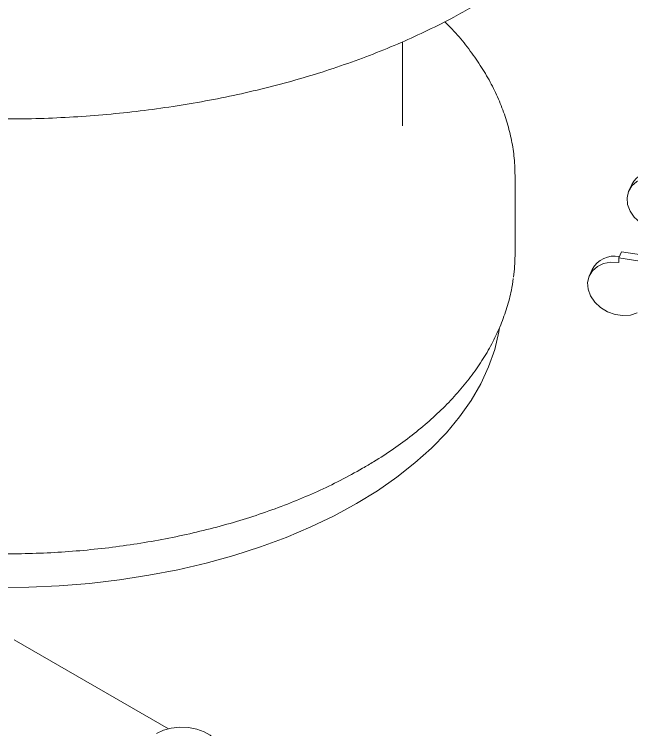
# Model space of a CAD drawing. Header units: millimetres. Extents: x 30710 to 48779, y -19256 to -8564.
# Drawn here: x 40340.6 to 40455.7, y -15213.7 to -15080.2 of the extents above; entities that cross this region are included whole.
import ezdxf

# ---------------------------------------------------------------- set-up
doc = ezdxf.new("R2010")
doc.units = ezdxf.units.MM
doc.header["$LTSCALE"] = 10
doc.layers.add('粗实线', color=4, linetype='Continuous', lineweight=18)

msp = doc.modelspace()

# ---------------------------------------------------------------- linework, layer by layer
at = {"layer": '粗实线'}
for p, q in [((40413.006, -15101.032), (40413.008, -15085.358)), ((40434.006, -15110.673), (40434.005, -15110.417)), ((40434.006, -15124.757), (40434.006, -15110.673)), ((40455.729, -15111.967), (40455.211, -15113.082)), ((40453.821, -15124.532), (40453.303, -15125.647)), ((40467.887, -15126.708), (40453.821, -15124.532)), ((40453.303, -15125.647), (40453.303, -15126.545)), ((40481.822, -15130.059), (40453.303, -15125.647)), ((40448.379, -15127.803), (40447.861, -15128.919)), ((40369.351, -15213.506), (40340.598, -15196.907))]:
    msp.add_line(p, q, dxfattribs=at)
for points in [[(40460.654, -15110.709), (40459.208, -15110.64), (40457.853, -15110.886), (40456.676, -15111.43), (40455.75, -15112.239), (40455.134, -15113.26), (40454.868, -15114.43), (40454.967, -15115.675), (40455.426, -15116.915), (40456.216, -15118.073), (40457.286, -15119.075), (40458.57, -15119.858), (40459.951, -15120.363)], [(40433.686, -15129.256), (40433.871, -15127.683), (40434.006, -15124.757)], [(40453.303, -15126.545), (40451.857, -15126.477), (40450.503, -15126.722), (40449.325, -15127.266), (40448.4, -15128.075), (40447.784, -15129.096), (40447.517, -15130.267), (40447.617, -15131.511), (40448.076, -15132.752), (40448.866, -15133.909), (40449.936, -15134.911), (40451.219, -15135.694), (40452.634, -15136.208), (40454.092, -15136.42), (40455.499, -15136.318), (40456.768, -15135.908)], [(40431.107, -15138.699), (40430.969, -15139.484), (40430.182, -15142.742), (40429.049, -15145.965), (40427.575, -15149.142), (40425.764, -15152.26), (40423.625, -15155.308), (40421.164, -15158.275), (40418.392, -15161.148), (40415.319, -15163.917), (40411.956, -15166.572), (40408.316, -15169.102), (40404.414, -15171.498), (40400.263, -15173.751), (40395.88, -15175.852), (40391.281, -15177.793), (40386.484, -15179.568), (40381.507, -15181.168), (40376.369, -15182.588), (40371.089, -15183.824), (40365.687, -15184.869), (40360.184, -15185.72), (40354.601, -15186.374), (40348.959, -15186.828), (40343.278, -15187.081), (40337.582, -15187.132)], [(40376.605, -15219.833), (40377.602, -15219.098), (40378.266, -15218.247), (40378.557, -15217.329), (40378.46, -15216.398), (40377.979, -15215.507), (40377.142, -15214.708), (40375.999, -15214.048), (40374.616, -15213.565), (40373.072, -15213.287), (40371.458, -15213.231), (40369.868, -15213.399), (40368.394, -15213.782), (40367.121, -15214.358)]]:
    msp.add_lwpolyline(points, dxfattribs=at)
for centre in [(40459.951, -15114.294), (40452.601, -15130.13)]:
    msp.add_arc(centre, 4.821, 80.1327, 151.1404, dxfattribs=at)
for points, knots in [([(40227.578, -14989.646), (40226.68, -14990.739), (40224.836, -14992.985), (40222.406, -14996.51), (40220.216, -15000.168), (40218.347, -15003.892), (40216.795, -15007.665), (40215.566, -15011.475), (40214.658, -15015.311), (40214.071, -15019.16), (40213.804, -15023.014), (40213.855, -15026.862), (40214.222, -15030.697), (40214.902, -15034.509), (40215.894, -15038.29), (40217.197, -15042.035), (40218.808, -15045.734), (40220.726, -15049.381), (40222.949, -15052.966), (40225.472, -15056.479), (40228.291, -15059.911), (40231.399, -15063.251), (40234.788, -15066.489), (40238.446, -15069.616), (40242.365, -15072.622), (40246.531, -15075.5), (40250.932, -15078.241), (40255.556, -15080.839), (40260.389, -15083.289), (40265.418, -15085.584), (40270.629, -15087.72), (40276.009, -15089.693), (40281.544, -15091.499), (40287.219, -15093.134), (40293.022, -15094.595), (40298.937, -15095.88), (40304.95, -15096.985), (40311.045, -15097.909), (40317.209, -15098.649), (40323.426, -15099.206), (40329.681, -15099.576), (40335.959, -15099.76), (40342.244, -15099.757), (40348.521, -15099.568), (40354.774, -15099.192), (40360.989, -15098.63), (40367.15, -15097.884), (40373.242, -15096.955), (40379.251, -15095.844), (40385.161, -15094.555), (40390.959, -15093.089), (40396.63, -15091.45), (40402.16, -15089.639), (40407.535, -15087.661), (40412.743, -15085.52), (40417.767, -15083.217), (40422.173, -15080.989), (40424.836, -15079.485), (40425.96, -15078.85)], [0, 0, 0, 0, 4.9371447, 10.1444346, 15.3218674, 20.465067, 25.5713667, 30.6404104, 35.6744978, 40.6785985, 45.660033, 50.6278847, 55.5916858, 60.558881, 65.5393688, 70.5418314, 75.5730798, 80.6376018, 85.7373666, 90.8719148, 96.0387163, 101.2337241, 106.4520151, 111.6883997, 116.9379136, 122.1961467, 127.4594127, 132.7247908, 137.9895023, 143.2521584, 148.5118608, 153.7680913, 159.0206217, 164.2694393, 169.5146884, 174.7566254, 179.9955849, 185.2319553, 190.4661612, 195.6986508, 200.929888, 206.1603464, 211.3905061, 216.6208491, 221.8517026, 227.0835553, 232.3168956, 237.5522099, 242.7899789, 248.0306717, 253.2747377, 258.5225938, 263.7746064, 269.0310658, 274.2921519, 279.5578868, 284.8280737, 288.6761189, 288.6761189, 288.6761189, 288.6761189]), ([(40433.976, -15110.39), (40433.964, -15109.554), (40433.935, -15107.61), (40433.519, -15104.568), (40432.791, -15101.281), (40431.743, -15098.029), (40430.39, -15094.821), (40428.728, -15091.665), (40426.768, -15088.569), (40424.493, -15085.553), (40422.523, -15083.224), (40421.223, -15081.942), (40420.874, -15081.598)], [0, 0, 0, 0, 2.6437344, 6.1480235, 9.6568722, 13.1784334, 16.7192827, 20.2837863, 23.8738198, 27.4888759, 31.1265159, 32.4601897, 32.4601897, 32.4601897, 32.4601897]), ([(40405.56, -15164.91), (40406.246, -15164.507), (40408.23, -15163.34), (40411.342, -15161.304), (40414.806, -15158.768), (40418.015, -15156.109), (40420.96, -15153.339), (40423.628, -15150.466), (40426.01, -15147.502), (40428.096, -15144.456), (40429.876, -15141.341), (40431.349, -15138.17), (40432.494, -15134.956), (40433.27, -15132.074), (40433.528, -15130.258), (40433.631, -15129.535)], [0, 0, 0, 0, 2.0389611, 5.9038841, 9.7701928, 13.6356496, 17.4985442, 21.3566395, 25.2071959, 29.0471167, 32.8732575, 36.6829069, 40.4743805, 44.2475933, 46.7465136, 46.7465136, 46.7465136, 46.7465136]), ([(40306.852, -15177.562), (40307.53, -15177.711), (40309.919, -15178.235), (40314.127, -15178.952), (40319.45, -15179.711), (40324.844, -15180.277), (40330.283, -15180.664), (40335.751, -15180.866), (40341.229, -15180.883), (40346.7, -15180.716), (40352.145, -15180.365), (40357.547, -15179.83), (40362.889, -15179.114), (40368.153, -15178.219), (40373.321, -15177.146), (40378.377, -15175.9), (40383.304, -15174.484), (40388.086, -15172.902), (40392.709, -15171.16), (40397.151, -15169.258), (40401.469, -15167.191), (40404.181, -15165.679), (40405.56, -15164.91)], [0, 0, 0, 0, 2.0717373, 7.2967904, 12.5203617, 17.7427445, 22.9642465, 28.1851847, 33.4058812, 38.6266617, 43.8477552, 49.0694806, 54.2921672, 59.5161427, 64.7417302, 69.9692421, 75.1989727, 80.431184, 85.6660871, 90.9038137, 96.1443771, 101.5718552, 101.5718552, 101.5718552, 101.5718552])]:
    msp.add_open_spline(points, degree=3, knots=knots, dxfattribs=at)

doc.saveas('drawing.dxf')
